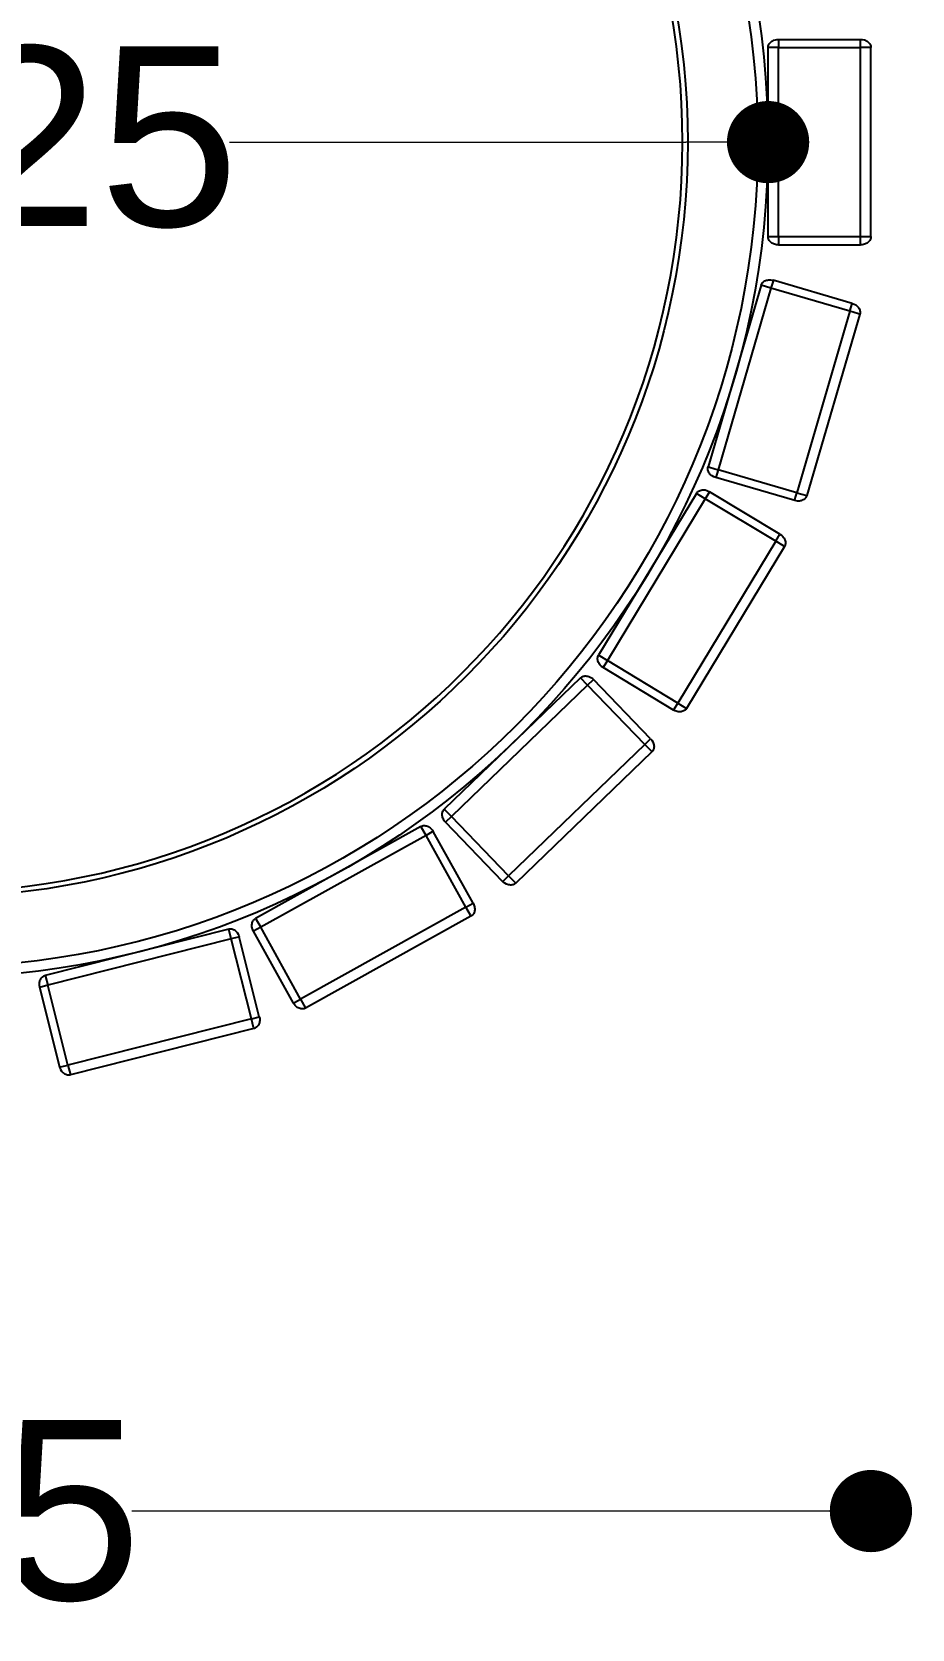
# Model space of a CAD drawing. Header units: millimetres. Extents: x 11868 to 14334, y 16216 to 19238.
# Drawn here: x 12487.4 to 12658.5, y 17798.6 to 18109.5 of the extents above; entities that cross this region are included whole.
import ezdxf

# ---------------------------------------------------------------- set-up
doc = ezdxf.new("R2010")
doc.units = ezdxf.units.MM
doc.header["$LTSCALE"] = 3
doc.styles.get("Standard").update_dxf_attribs({"font": 'arial.ttf'})
doc.dimstyles.new('MATEUSZ', dxfattribs={"dimtxt": 35, "dimasz": 16, "dimexe": 0.18, "dimexo": 0.0625, "dimgap": 0.09, "dimtad": 0, "dimdec": 0, "dimdsep": 46, "dimtxsty": 'Standard', "dimblk": 'DOT', "dimcen": 0.09, "dimse1": 1, "dimse2": 1, "dimadec": 0, "dimazin": 0, "dimtfac": 1, "dimtdec": 0, "dimtofl": 0, "dimtmove": 0, "dimatfit": 3, "dimfxl": 1, "dimtolj": 1, "dimtzin": 0, "dimlwd": 9, "dimlwe": 9, "dimarcsym": 0})

# ---------------------------------------------------------------- blocks, each defined once
blk = doc.blocks.new('_Dot')
at = {"color": 0, "linetype": 'ByBlock', "lineweight": -2}
blk.add_line((-0.5, 0), (-1, 0), dxfattribs=at)
at = {"color": 0, "linetype": 'ByBlock', "const_width": 0.5}
blk.add_lwpolyline([(-0.25, 0, 1), (0.25, 0, 1)], format="xyb", close=True, dxfattribs=at)
blk = doc.blocks.new('*D29')
at = {"color": 0, "lineweight": 9, "transparency": 16777216}
for p, q in [((12301.26, 17821.58), (12429.02, 17821.58)), ((12634.54, 17821.58), (12506.77, 17821.58))]:
    blk.add_line(p, q, dxfattribs=at)
at = {"layer": 'Defpoints', "color": 0, "transparency": 16777216}
for p in [(12285.26, 18106.43), (12650.54, 18106.43), (12650.54, 17821.58)]:
    blk.add_point(p, dxfattribs=at)
at = {"color": 0, "lineweight": 9, "transparency": 16777216, "xscale": 16, "yscale": 16, "zscale": 16, "rotation": 180}
blk.add_blockref('_Dot', (12285.26, 17821.58), dxfattribs=at)
at = {"color": 0, "lineweight": 9, "transparency": 16777216, "xscale": 16, "yscale": 16, "zscale": 16}
blk.add_blockref('_Dot', (12650.54, 17821.58), dxfattribs=at)
at = {"color": 0, "transparency": 16777216, "insert": (12467.9, 17821.58), "char_height": 35, "attachment_point": 5}
blk.add_mtext('\\A1;365', dxfattribs=at)
blk = doc.blocks.new('*D31')
at = {"color": 0, "lineweight": 9, "transparency": 16777216}
blk.add_line((12525.82, 18088.03), (12614.54, 18088.03), dxfattribs=at)
at = {"layer": 'Defpoints', "color": 0, "transparency": 16777216}
for p in [(12305.26, 18088.03), (12630.54, 18088.03)]:
    blk.add_point(p, dxfattribs=at)
at = {"color": 0, "lineweight": 9, "transparency": 16777216, "xscale": 16, "yscale": 16, "zscale": 16}
blk.add_blockref('_Dot', (12630.54, 18088.03), dxfattribs=at)
at = {"color": 0, "transparency": 16777216, "insert": (12467.9, 18088.03), "char_height": 35, "attachment_point": 5}
blk.add_mtext('\\A1;∅325', dxfattribs=at)

msp = doc.modelspace()

# ---------------------------------------------------------------- linework, layer by layer
for p, q in [((12632.54, 18108.03), (12648.54, 18108.03)), ((12630.54, 18069.63), (12630.54, 18106.43)), ((12632.54, 18106.43), (12648.54, 18106.43)), ((12632.54, 18069.63), (12632.54, 18106.43)), ((12648.54, 18069.63), (12648.54, 18106.43)), ((12650.54, 18069.63), (12650.54, 18106.43)), ((12632.54, 18069.63), (12648.54, 18069.63)), ((12632.54, 18068.03), (12648.54, 18068.03)), ((12646.91, 18056.65), (12631.55, 18061.13)), ((12629.18, 18060.16), (12618.88, 18024.83)), ((12631.1, 18059.6), (12620.8, 18024.27)), ((12646.46, 18055.12), (12631.1, 18059.6)), ((12646.46, 18055.12), (12636.16, 18019.79)), ((12648.38, 18054.56), (12638.08, 18019.23)), ((12636.16, 18019.79), (12620.8, 18024.27)), ((12635.71, 18018.25), (12620.35, 18022.73)), ((12616.61, 18019.66), (12597.58, 17988.16)), ((12618.32, 18018.62), (12599.29, 17987.13)), ((12632.02, 18010.35), (12618.32, 18018.62)), ((12632.84, 18011.72), (12619.15, 18019.99)), ((12632.02, 18010.35), (12612.98, 17978.85)), ((12633.73, 18009.31), (12614.69, 17977.82)), ((12612.98, 17978.85), (12599.29, 17987.13)), ((12594.06, 17983.75), (12567.57, 17958.2)), ((12607.7, 17971.91), (12596.6, 17983.42)), ((12612.15, 17977.48), (12598.46, 17985.76)), ((12595.44, 17982.31), (12568.96, 17956.76)), ((12606.55, 17970.8), (12595.44, 17982.31)), ((12606.55, 17970.8), (12580.07, 17945.25)), ((12607.94, 17969.36), (12581.45, 17943.81)), ((12578.91, 17944.14), (12567.81, 17955.65)), ((12580.07, 17945.25), (12568.96, 17956.76)), ((12563.03, 17954.84), (12530.87, 17936.95)), ((12564.01, 17953.09), (12531.85, 17935.21)), ((12571.78, 17939.11), (12564.01, 17953.09)), ((12573.18, 17939.89), (12565.4, 17953.87)), ((12571.78, 17939.11), (12539.62, 17921.22)), ((12572.75, 17937.36), (12540.59, 17919.48)), ((12525.63, 17934.87), (12489.95, 17925.85)), ((12531.59, 17917.81), (12527.67, 17933.33)), ((12538.22, 17920.45), (12530.45, 17934.43)), ((12539.62, 17921.22), (12531.85, 17935.21)), ((12526.12, 17932.93), (12490.44, 17923.91)), ((12530.04, 17917.42), (12526.12, 17932.93)), ((12492.81, 17908), (12488.89, 17923.52)), ((12494.37, 17908.4), (12490.44, 17923.91)), ((12530.04, 17917.42), (12494.37, 17908.4)), ((12530.53, 17915.48), (12494.86, 17906.46))]:
    msp.add_line(p, q)
for points in [[(12630.54, 18106.43, 0), (12630.54, 18106.58, 0), (12630.57, 18106.72, 0), (12630.61, 18106.87, 0), (12630.68, 18107.02, 0), (12630.76, 18107.17, 0), (12630.86, 18107.31, 0), (12630.98, 18107.44, 0), (12631.12, 18107.56, 0), (12631.28, 18107.67, 0), (12631.44, 18107.77, 0), (12631.62, 18107.85, 0), (12631.99, 18107.97, 0), (12632.27, 18108.02, 0), (12632.54, 18108.03, 0)], [(12632.54, 18108.03, 0), (12632.54, 18108.03, 0), (12632.54, 18108.03, 0), (12632.54, 18108.03, 0), (12632.54, 18108.03, 0), (12632.54, 18108.03, 0), (12632.54, 18108.03, 0), (12632.54, 18108.03, 0), (12632.54, 18108.03, 0), (12632.54, 18108.03, 0), (12632.54, 18108.03, 0), (12632.54, 18108.03, 0), (12632.54, 18108.03, 0), (12632.54, 18108.03, 0), (12632.54, 18108.02, 0), (12632.54, 18107.98, 0), (12632.54, 18107.83, 0), (12632.54, 18106.43, 0)], [(12648.54, 18108.03, 0), (12648.9, 18108, 0), (12649.27, 18107.92, 0), (12649.46, 18107.85, 0), (12649.63, 18107.77, 0), (12649.8, 18107.67, 0), (12649.95, 18107.56, 0), (12650.09, 18107.44, 0), (12650.21, 18107.31, 0), (12650.31, 18107.17, 0), (12650.4, 18107.02, 0), (12650.46, 18106.87, 0), (12650.5, 18106.72, 0), (12650.53, 18106.58, 0), (12650.54, 18106.43, 0)], [(12648.54, 18106.43, 0), (12648.54, 18108.03, 0)], [(12632.54, 18106.43, 0), (12630.54, 18106.43, 0)], [(12650.54, 18106.43, 0), (12650.54, 18106.43, 0), (12650.54, 18106.43, 0), (12650.54, 18106.43, 0), (12650.54, 18106.43, 0), (12650.54, 18106.43, 0), (12650.54, 18106.43, 0), (12650.54, 18106.43, 0), (12650.54, 18106.43, 0), (12650.54, 18106.43, 0), (12650.54, 18106.43, 0), (12650.54, 18106.43, 0), (12650.54, 18106.43, 0), (12650.53, 18106.43, 0), (12650.52, 18106.43, 0), (12650.48, 18106.43, 0), (12650.29, 18106.43, 0), (12648.54, 18106.43, 0)], [(12632.54, 18068.03, 0), (12632.17, 18068.06, 0), (12631.8, 18068.14, 0), (12631.62, 18068.21, 0), (12631.44, 18068.29, 0), (12631.28, 18068.39, 0), (12631.12, 18068.5, 0), (12630.98, 18068.62, 0), (12630.86, 18068.76, 0), (12630.76, 18068.9, 0), (12630.68, 18069.04, 0), (12630.61, 18069.19, 0), (12630.57, 18069.34, 0), (12630.54, 18069.49, 0), (12630.54, 18069.63, 0)], [(12630.54, 18069.63, 0), (12630.54, 18069.63, 0), (12630.54, 18069.63, 0), (12630.54, 18069.63, 0), (12630.54, 18069.63, 0), (12630.54, 18069.63, 0), (12630.54, 18069.63, 0), (12630.54, 18069.63, 0), (12630.54, 18069.63, 0), (12630.54, 18069.63, 0), (12630.54, 18069.63, 0), (12630.54, 18069.63, 0), (12630.54, 18069.63, 0), (12630.55, 18069.63, 0), (12630.6, 18069.63, 0), (12630.78, 18069.63, 0), (12632.54, 18069.63, 0)], [(12632.54, 18069.63, 0), (12632.54, 18068.03, 0)], [(12648.54, 18068.03, 0), (12648.54, 18068.03, 0), (12648.54, 18068.03, 0), (12648.54, 18068.03, 0), (12648.54, 18068.03, 0), (12648.54, 18068.03, 0), (12648.54, 18068.03, 0), (12648.54, 18068.03, 0), (12648.54, 18068.03, 0), (12648.54, 18068.03, 0), (12648.54, 18068.03, 0), (12648.54, 18068.03, 0), (12648.54, 18068.03, 0), (12648.54, 18068.03, 0), (12648.54, 18068.04, 0), (12648.54, 18068.08, 0), (12648.54, 18068.23, 0), (12648.54, 18069.63, 0)], [(12650.54, 18069.63, 0), (12650.53, 18069.49, 0), (12650.5, 18069.34, 0), (12650.46, 18069.19, 0), (12650.4, 18069.04, 0), (12650.31, 18068.9, 0), (12650.21, 18068.76, 0), (12650.09, 18068.62, 0), (12649.95, 18068.5, 0), (12649.8, 18068.39, 0), (12649.63, 18068.29, 0), (12649.46, 18068.21, 0), (12649.09, 18068.09, 0), (12648.81, 18068.05, 0), (12648.54, 18068.03, 0)], [(12648.54, 18069.63, 0), (12650.54, 18069.63, 0)], [(12629.18, 18060.16, 0), (12629.23, 18060.29, 0), (12629.3, 18060.43, 0), (12629.38, 18060.56, 0), (12629.48, 18060.68, 0), (12629.6, 18060.8, 0), (12629.74, 18060.91, 0), (12629.89, 18061, 0), (12630.06, 18061.08, 0), (12630.24, 18061.14, 0), (12630.43, 18061.19, 0), (12630.62, 18061.22, 0), (12631.01, 18061.23, 0), (12631.29, 18061.19, 0), (12631.55, 18061.13, 0)], [(12631.55, 18061.13, 0), (12631.55, 18061.13, 0), (12631.55, 18061.13, 0), (12631.55, 18061.13, 0), (12631.55, 18061.13, 0), (12631.55, 18061.13, 0), (12631.55, 18061.13, 0), (12631.55, 18061.13, 0), (12631.55, 18061.13, 0), (12631.55, 18061.13, 0), (12631.55, 18061.13, 0), (12631.55, 18061.13, 0), (12631.55, 18061.13, 0), (12631.55, 18061.13, 0), (12631.55, 18061.12, 0), (12631.54, 18061.09, 0), (12631.5, 18060.94, 0), (12631.1, 18059.6, 0)], [(12631.1, 18059.6, 0), (12629.18, 18060.16, 0)], [(12646.46, 18055.12, 0), (12646.91, 18056.65, 0)], [(12648.38, 18054.56, 0), (12648.38, 18054.56, 0), (12648.38, 18054.56, 0), (12648.38, 18054.56, 0), (12648.38, 18054.56, 0), (12648.38, 18054.56, 0), (12648.38, 18054.56, 0), (12648.38, 18054.56, 0), (12648.38, 18054.56, 0), (12648.38, 18054.56, 0), (12648.38, 18054.56, 0), (12648.38, 18054.56, 0), (12648.38, 18054.56, 0), (12648.38, 18054.56, 0), (12648.37, 18054.56, 0), (12648.33, 18054.57, 0), (12648.15, 18054.62, 0), (12646.46, 18055.12, 0)], [(12646.91, 18056.65, 0), (12647.25, 18056.52, 0), (12647.59, 18056.34, 0), (12647.74, 18056.22, 0), (12647.89, 18056.09, 0), (12648.02, 18055.96, 0), (12648.14, 18055.81, 0), (12648.24, 18055.65, 0), (12648.32, 18055.49, 0), (12648.37, 18055.32, 0), (12648.41, 18055.16, 0), (12648.43, 18055, 0), (12648.43, 18054.84, 0), (12648.42, 18054.7, 0), (12648.38, 18054.56, 0)], [(12620.35, 18022.73, 0), (12620.01, 18022.86, 0), (12619.68, 18023.05, 0), (12619.52, 18023.16, 0), (12619.37, 18023.29, 0), (12619.24, 18023.43, 0), (12619.12, 18023.58, 0), (12619.03, 18023.73, 0), (12618.95, 18023.9, 0), (12618.89, 18024.06, 0), (12618.85, 18024.22, 0), (12618.83, 18024.38, 0), (12618.83, 18024.54, 0), (12618.85, 18024.69, 0), (12618.88, 18024.83, 0)], [(12618.88, 18024.83, 0), (12618.88, 18024.83, 0), (12618.88, 18024.83, 0), (12618.88, 18024.83, 0), (12618.88, 18024.83, 0), (12618.88, 18024.83, 0), (12618.88, 18024.83, 0), (12618.88, 18024.83, 0), (12618.88, 18024.83, 0), (12618.88, 18024.83, 0), (12618.88, 18024.83, 0), (12618.88, 18024.83, 0), (12618.88, 18024.83, 0), (12618.88, 18024.83, 0), (12618.89, 18024.82, 0), (12618.94, 18024.81, 0), (12619.12, 18024.76, 0), (12620.8, 18024.27, 0)], [(12620.8, 18024.27, 0), (12620.35, 18022.73, 0)], [(12616.61, 18019.66, 0), (12616.69, 18019.78, 0), (12616.79, 18019.89, 0), (12616.9, 18020, 0), (12617.03, 18020.09, 0), (12617.18, 18020.17, 0), (12617.34, 18020.24, 0), (12617.51, 18020.29, 0), (12617.7, 18020.32, 0), (12617.89, 18020.34, 0), (12618.08, 18020.34, 0), (12618.27, 18020.32, 0), (12618.65, 18020.23, 0), (12618.91, 18020.12, 0), (12619.15, 18019.99, 0)], [(12618.32, 18018.62, 0), (12616.61, 18019.66, 0)], [(12619.15, 18019.99, 0), (12619.15, 18019.99, 0), (12619.15, 18019.99, 0), (12619.15, 18019.99, 0), (12619.15, 18019.99, 0), (12619.15, 18019.99, 0), (12619.15, 18019.99, 0), (12619.15, 18019.99, 0), (12619.15, 18019.99, 0), (12619.15, 18019.99, 0), (12619.15, 18019.99, 0), (12619.15, 18019.99, 0), (12619.15, 18019.99, 0), (12619.15, 18019.99, 0), (12619.14, 18019.98, 0), (12619.12, 18019.95, 0), (12619.05, 18019.83, 0), (12618.32, 18018.62, 0)], [(12635.71, 18018.25, 0), (12635.71, 18018.25, 0), (12635.71, 18018.25, 0), (12635.71, 18018.25, 0), (12635.71, 18018.25, 0), (12635.71, 18018.25, 0), (12635.71, 18018.25, 0), (12635.71, 18018.25, 0), (12635.71, 18018.25, 0), (12635.71, 18018.25, 0), (12635.71, 18018.25, 0), (12635.71, 18018.25, 0), (12635.71, 18018.25, 0), (12635.71, 18018.25, 0), (12635.71, 18018.26, 0), (12635.72, 18018.3, 0), (12635.77, 18018.44, 0), (12636.16, 18019.79, 0)], [(12638.08, 18019.23, 0), (12638.03, 18019.09, 0), (12637.97, 18018.96, 0), (12637.88, 18018.83, 0), (12637.78, 18018.7, 0), (12637.66, 18018.58, 0), (12637.52, 18018.48, 0), (12637.37, 18018.38, 0), (12637.2, 18018.31, 0), (12637.02, 18018.24, 0), (12636.83, 18018.2, 0), (12636.64, 18018.17, 0), (12636.26, 18018.16, 0), (12635.98, 18018.19, 0), (12635.71, 18018.25, 0)], [(12636.16, 18019.79, 0), (12638.08, 18019.23, 0)], [(12632.02, 18010.35, 0), (12632.84, 18011.72, 0)], [(12632.84, 18011.72, 0), (12633.14, 18011.51, 0), (12633.41, 18011.24, 0), (12633.54, 18011.09, 0), (12633.64, 18010.93, 0), (12633.74, 18010.76, 0), (12633.81, 18010.59, 0), (12633.87, 18010.41, 0), (12633.9, 18010.23, 0), (12633.92, 18010.06, 0), (12633.91, 18009.89, 0), (12633.89, 18009.73, 0), (12633.85, 18009.58, 0), (12633.79, 18009.44, 0), (12633.73, 18009.31, 0)], [(12633.73, 18009.31, 0), (12633.73, 18009.31, 0), (12633.73, 18009.31, 0), (12633.73, 18009.31, 0), (12633.73, 18009.31, 0), (12633.73, 18009.31, 0), (12633.73, 18009.31, 0), (12633.73, 18009.31, 0), (12633.73, 18009.31, 0), (12633.73, 18009.31, 0), (12633.73, 18009.31, 0), (12633.73, 18009.31, 0), (12633.73, 18009.32, 0), (12633.72, 18009.32, 0), (12633.71, 18009.32, 0), (12633.68, 18009.34, 0), (12633.52, 18009.44, 0), (12632.02, 18010.35, 0)], [(12598.46, 17985.76, 0), (12598.16, 17985.97, 0), (12597.89, 17986.24, 0), (12597.77, 17986.39, 0), (12597.66, 17986.55, 0), (12597.57, 17986.72, 0), (12597.49, 17986.89, 0), (12597.44, 17987.07, 0), (12597.4, 17987.25, 0), (12597.39, 17987.42, 0), (12597.39, 17987.59, 0), (12597.41, 17987.75, 0), (12597.45, 17987.9, 0), (12597.51, 17988.04, 0), (12597.58, 17988.16, 0)], [(12597.58, 17988.16, 0), (12597.58, 17988.16, 0), (12597.58, 17988.16, 0), (12597.58, 17988.16, 0), (12597.58, 17988.16, 0), (12597.58, 17988.16, 0), (12597.58, 17988.16, 0), (12597.58, 17988.16, 0), (12597.58, 17988.16, 0), (12597.58, 17988.16, 0), (12597.58, 17988.16, 0), (12597.58, 17988.16, 0), (12597.58, 17988.16, 0), (12597.59, 17988.16, 0), (12597.63, 17988.13, 0), (12597.79, 17988.04, 0), (12599.29, 17987.13, 0)], [(12599.29, 17987.13, 0), (12598.46, 17985.76, 0)], [(12594.06, 17983.75, 0), (12594.16, 17983.84, 0), (12594.29, 17983.93, 0), (12594.43, 17984, 0), (12594.58, 17984.06, 0), (12594.74, 17984.1, 0), (12594.91, 17984.12, 0), (12595.09, 17984.13, 0), (12595.28, 17984.11, 0), (12595.46, 17984.08, 0), (12595.65, 17984.03, 0), (12595.83, 17983.96, 0), (12596.17, 17983.78, 0), (12596.4, 17983.61, 0), (12596.6, 17983.42, 0)], [(12595.44, 17982.31, 0), (12594.06, 17983.75, 0)], [(12596.6, 17983.42, 0), (12596.6, 17983.42, 0), (12596.6, 17983.42, 0), (12596.6, 17983.42, 0), (12596.6, 17983.42, 0), (12596.6, 17983.42, 0), (12596.6, 17983.42, 0), (12596.6, 17983.42, 0), (12596.6, 17983.42, 0), (12596.6, 17983.42, 0), (12596.6, 17983.42, 0), (12596.6, 17983.42, 0), (12596.59, 17983.42, 0), (12596.59, 17983.42, 0), (12596.59, 17983.41, 0), (12596.56, 17983.39, 0), (12596.45, 17983.29, 0), (12595.44, 17982.31, 0)], [(12568.82, 17982.53, 0), (12569.3, 17983, 0)], [(12612.15, 17977.48, 0), (12612.15, 17977.48, 0), (12612.15, 17977.48, 0), (12612.15, 17977.48, 0), (12612.15, 17977.48, 0), (12612.15, 17977.48, 0), (12612.15, 17977.48, 0), (12612.15, 17977.48, 0), (12612.15, 17977.48, 0), (12612.15, 17977.48, 0), (12612.15, 17977.48, 0), (12612.15, 17977.48, 0), (12612.15, 17977.48, 0), (12612.16, 17977.49, 0), (12612.16, 17977.49, 0), (12612.18, 17977.52, 0), (12612.26, 17977.65, 0), (12612.98, 17978.85, 0)], [(12614.69, 17977.82, 0), (12614.61, 17977.7, 0), (12614.51, 17977.59, 0), (12614.4, 17977.48, 0), (12614.27, 17977.39, 0), (12614.12, 17977.31, 0), (12613.96, 17977.24, 0), (12613.79, 17977.19, 0), (12613.61, 17977.15, 0), (12613.42, 17977.14, 0), (12613.23, 17977.14, 0), (12613.03, 17977.16, 0), (12612.66, 17977.25, 0), (12612.39, 17977.36, 0), (12612.15, 17977.48, 0)], [(12612.98, 17978.85, 0), (12614.69, 17977.82, 0)], [(12606.55, 17970.8, 0), (12607.7, 17971.91, 0)], [(12607.94, 17969.36, 0), (12607.94, 17969.36, 0), (12607.94, 17969.36, 0), (12607.94, 17969.36, 0), (12607.94, 17969.36, 0), (12607.94, 17969.36, 0), (12607.94, 17969.36, 0), (12607.94, 17969.36, 0), (12607.94, 17969.36, 0), (12607.94, 17969.36, 0), (12607.94, 17969.36, 0), (12607.94, 17969.36, 0), (12607.94, 17969.36, 0), (12607.94, 17969.36, 0), (12607.93, 17969.37, 0), (12607.9, 17969.4, 0), (12607.77, 17969.53, 0), (12606.55, 17970.8, 0)], [(12607.7, 17971.91, 0), (12607.94, 17971.63, 0), (12608.13, 17971.3, 0), (12608.21, 17971.12, 0), (12608.28, 17970.94, 0), (12608.32, 17970.75, 0), (12608.35, 17970.56, 0), (12608.36, 17970.38, 0), (12608.34, 17970.2, 0), (12608.31, 17970.03, 0), (12608.27, 17969.87, 0), (12608.2, 17969.72, 0), (12608.13, 17969.58, 0), (12608.04, 17969.46, 0), (12607.94, 17969.36, 0)], [(12567.81, 17955.65, 0), (12567.57, 17955.93, 0), (12567.38, 17956.26, 0), (12567.3, 17956.44, 0), (12567.23, 17956.62, 0), (12567.19, 17956.81, 0), (12567.16, 17956.99, 0), (12567.15, 17957.18, 0), (12567.17, 17957.36, 0), (12567.2, 17957.53, 0), (12567.24, 17957.69, 0), (12567.31, 17957.84, 0), (12567.38, 17957.98, 0), (12567.47, 17958.1, 0), (12567.57, 17958.2, 0)], [(12567.57, 17958.2, 0), (12567.57, 17958.2, 0), (12567.57, 17958.2, 0), (12567.57, 17958.2, 0), (12567.57, 17958.2, 0), (12567.57, 17958.2, 0), (12567.57, 17958.2, 0), (12567.57, 17958.2, 0), (12567.57, 17958.2, 0), (12567.57, 17958.2, 0), (12567.57, 17958.2, 0), (12567.57, 17958.2, 0), (12567.57, 17958.2, 0), (12567.58, 17958.19, 0), (12567.61, 17958.16, 0), (12567.74, 17958.02, 0), (12568.96, 17956.76, 0)], [(12568.96, 17956.76, 0), (12567.81, 17955.65, 0)], [(12563.03, 17954.84, 0), (12563.16, 17954.9, 0), (12563.3, 17954.95, 0), (12563.46, 17954.99, 0), (12563.62, 17955.01, 0), (12563.78, 17955, 0), (12563.96, 17954.98, 0), (12564.13, 17954.94, 0), (12564.31, 17954.88, 0), (12564.48, 17954.8, 0), (12564.64, 17954.7, 0), (12564.8, 17954.59, 0), (12565.08, 17954.32, 0), (12565.26, 17954.1, 0), (12565.4, 17953.87, 0)], [(12564.01, 17953.09, 0), (12563.03, 17954.84, 0)], [(12565.4, 17953.87, 0), (12565.4, 17953.87, 0), (12565.4, 17953.87, 0), (12565.4, 17953.87, 0), (12565.4, 17953.87, 0), (12565.4, 17953.87, 0), (12565.4, 17953.87, 0), (12565.4, 17953.87, 0), (12565.4, 17953.87, 0), (12565.4, 17953.87, 0), (12565.4, 17953.87, 0), (12565.4, 17953.87, 0), (12565.4, 17953.87, 0), (12565.4, 17953.87, 0), (12565.39, 17953.87, 0), (12565.36, 17953.85, 0), (12565.23, 17953.78, 0), (12564.01, 17953.09, 0)], [(12578.91, 17944.14, 0), (12578.91, 17944.14, 0), (12578.91, 17944.14, 0), (12578.91, 17944.14, 0), (12578.91, 17944.14, 0), (12578.91, 17944.14, 0), (12578.91, 17944.14, 0), (12578.91, 17944.14, 0), (12578.91, 17944.14, 0), (12578.91, 17944.14, 0), (12578.91, 17944.14, 0), (12578.91, 17944.14, 0), (12578.92, 17944.14, 0), (12578.92, 17944.14, 0), (12578.92, 17944.14, 0), (12578.95, 17944.17, 0), (12579.06, 17944.27, 0), (12580.07, 17945.25, 0)], [(12581.45, 17943.81, 0), (12581.35, 17943.71, 0), (12581.22, 17943.63, 0), (12581.08, 17943.56, 0), (12580.93, 17943.5, 0), (12580.77, 17943.46, 0), (12580.6, 17943.43, 0), (12580.42, 17943.43, 0), (12580.23, 17943.44, 0), (12580.05, 17943.48, 0), (12579.86, 17943.53, 0), (12579.68, 17943.6, 0), (12579.34, 17943.78, 0), (12579.11, 17943.95, 0), (12578.91, 17944.14, 0)], [(12580.07, 17945.25, 0), (12581.45, 17943.81, 0)], [(12571.78, 17939.11, 0), (12573.18, 17939.89, 0)], [(12573.18, 17939.89, 0), (12573.33, 17939.56, 0), (12573.44, 17939.19, 0), (12573.47, 17939, 0), (12573.49, 17938.81, 0), (12573.48, 17938.61, 0), (12573.46, 17938.43, 0), (12573.42, 17938.24, 0), (12573.36, 17938.07, 0), (12573.29, 17937.92, 0), (12573.2, 17937.77, 0), (12573.1, 17937.65, 0), (12572.99, 17937.53, 0), (12572.88, 17937.44, 0), (12572.75, 17937.36, 0)], [(12530.45, 17934.43, 0), (12530.29, 17934.76, 0), (12530.19, 17935.13, 0), (12530.16, 17935.32, 0), (12530.14, 17935.51, 0), (12530.15, 17935.7, 0), (12530.17, 17935.89, 0), (12530.21, 17936.07, 0), (12530.27, 17936.24, 0), (12530.34, 17936.4, 0), (12530.43, 17936.55, 0), (12530.53, 17936.67, 0), (12530.64, 17936.78, 0), (12530.75, 17936.88, 0), (12530.87, 17936.95, 0)], [(12530.87, 17936.95, 0), (12530.87, 17936.95, 0), (12530.87, 17936.95, 0), (12530.87, 17936.95, 0), (12530.87, 17936.95, 0), (12530.87, 17936.95, 0), (12530.87, 17936.95, 0), (12530.87, 17936.95, 0), (12530.87, 17936.95, 0), (12530.87, 17936.95, 0), (12530.87, 17936.95, 0), (12530.87, 17936.95, 0), (12530.87, 17936.95, 0), (12530.87, 17936.95, 0), (12530.88, 17936.94, 0), (12530.9, 17936.9, 0), (12530.99, 17936.74, 0), (12531.85, 17935.21, 0)], [(12572.75, 17937.36, 0), (12572.75, 17937.36, 0), (12572.75, 17937.36, 0), (12572.75, 17937.36, 0), (12572.75, 17937.36, 0), (12572.75, 17937.36, 0), (12572.75, 17937.36, 0), (12572.75, 17937.36, 0), (12572.75, 17937.36, 0), (12572.75, 17937.36, 0), (12572.75, 17937.36, 0), (12572.75, 17937.36, 0), (12572.75, 17937.36, 0), (12572.75, 17937.37, 0), (12572.75, 17937.38, 0), (12572.73, 17937.41, 0), (12572.64, 17937.58, 0), (12571.78, 17939.11, 0)], [(12525.63, 17934.87, 0), (12525.77, 17934.9, 0), (12525.92, 17934.91, 0), (12526.07, 17934.91, 0), (12526.23, 17934.88, 0), (12526.39, 17934.84, 0), (12526.55, 17934.77, 0), (12526.71, 17934.69, 0), (12526.87, 17934.58, 0), (12527.01, 17934.46, 0), (12527.15, 17934.32, 0), (12527.27, 17934.17, 0), (12527.47, 17933.84, 0), (12527.59, 17933.59, 0), (12527.67, 17933.33, 0)], [(12526.12, 17932.93, 0), (12525.63, 17934.87, 0)], [(12527.67, 17933.33, 0), (12527.67, 17933.33, 0), (12527.67, 17933.33, 0), (12527.67, 17933.33, 0), (12527.67, 17933.33, 0), (12527.67, 17933.33, 0), (12527.67, 17933.33, 0), (12527.67, 17933.33, 0), (12527.67, 17933.33, 0), (12527.67, 17933.33, 0), (12527.67, 17933.33, 0), (12527.67, 17933.33, 0), (12527.67, 17933.33, 0), (12527.67, 17933.33, 0), (12527.66, 17933.32, 0), (12527.62, 17933.31, 0), (12527.48, 17933.28, 0), (12526.12, 17932.93, 0)], [(12531.85, 17935.21, 0), (12530.45, 17934.43, 0)], [(12488.89, 17923.52, 0), (12488.83, 17923.87, 0), (12488.82, 17924.26, 0), (12488.84, 17924.45, 0), (12488.87, 17924.64, 0), (12488.93, 17924.82, 0), (12489, 17925, 0), (12489.08, 17925.17, 0), (12489.18, 17925.32, 0), (12489.29, 17925.45, 0), (12489.41, 17925.57, 0), (12489.54, 17925.66, 0), (12489.68, 17925.74, 0), (12489.81, 17925.8, 0), (12489.95, 17925.85, 0)], [(12489.95, 17925.85, 0), (12489.95, 17925.85, 0), (12489.95, 17925.85, 0), (12489.95, 17925.85, 0), (12489.95, 17925.85, 0), (12489.95, 17925.85, 0), (12489.95, 17925.85, 0), (12489.95, 17925.85, 0), (12489.95, 17925.85, 0), (12489.95, 17925.85, 0), (12489.95, 17925.85, 0), (12489.95, 17925.85, 0), (12489.95, 17925.85, 0), (12489.95, 17925.84, 0), (12489.95, 17925.83, 0), (12489.96, 17925.79, 0), (12490.01, 17925.61, 0), (12490.44, 17923.91, 0)], [(12490.44, 17923.91, 0), (12488.89, 17923.52, 0)], [(12538.22, 17920.45, 0), (12538.22, 17920.45, 0), (12538.22, 17920.45, 0), (12538.22, 17920.45, 0), (12538.22, 17920.45, 0), (12538.22, 17920.45, 0), (12538.22, 17920.45, 0), (12538.22, 17920.45, 0), (12538.22, 17920.45, 0), (12538.22, 17920.45, 0), (12538.22, 17920.45, 0), (12538.23, 17920.45, 0), (12538.23, 17920.45, 0), (12538.23, 17920.45, 0), (12538.27, 17920.47, 0), (12538.4, 17920.54, 0), (12539.62, 17921.22, 0)], [(12539.62, 17921.22, 0), (12540.59, 17919.48, 0)], [(12530.04, 17917.42, 0), (12531.59, 17917.81, 0)], [(12531.59, 17917.81, 0), (12531.66, 17917.46, 0), (12531.66, 17917.07, 0), (12531.64, 17916.88, 0), (12531.61, 17916.69, 0), (12531.55, 17916.5, 0), (12531.48, 17916.33, 0), (12531.4, 17916.16, 0), (12531.3, 17916.01, 0), (12531.19, 17915.88, 0), (12531.07, 17915.76, 0), (12530.94, 17915.67, 0), (12530.81, 17915.59, 0), (12530.67, 17915.53, 0), (12530.53, 17915.48, 0)], [(12540.59, 17919.48, 0), (12540.47, 17919.41, 0), (12540.32, 17919.36, 0), (12540.17, 17919.33, 0), (12540.01, 17919.31, 0), (12539.84, 17919.31, 0), (12539.67, 17919.34, 0), (12539.5, 17919.38, 0), (12539.32, 17919.44, 0), (12539.15, 17919.52, 0), (12538.98, 17919.62, 0), (12538.83, 17919.73, 0), (12538.55, 17920, 0), (12538.37, 17920.22, 0), (12538.22, 17920.45, 0)], [(12530.53, 17915.48, 0), (12530.53, 17915.48, 0), (12530.53, 17915.48, 0), (12530.53, 17915.48, 0), (12530.53, 17915.48, 0), (12530.53, 17915.48, 0), (12530.53, 17915.48, 0), (12530.53, 17915.48, 0), (12530.53, 17915.48, 0), (12530.53, 17915.48, 0), (12530.53, 17915.48, 0), (12530.53, 17915.48, 0), (12530.53, 17915.48, 0), (12530.53, 17915.49, 0), (12530.53, 17915.5, 0), (12530.52, 17915.54, 0), (12530.47, 17915.72, 0), (12530.04, 17917.42, 0)], [(12492.81, 17908, 0), (12492.81, 17908, 0), (12492.81, 17908, 0), (12492.81, 17908, 0), (12492.81, 17908, 0), (12492.81, 17908, 0), (12492.81, 17908, 0), (12492.81, 17908, 0), (12492.81, 17908, 0), (12492.81, 17908, 0), (12492.81, 17908, 0), (12492.81, 17908, 0), (12492.81, 17908, 0), (12492.82, 17908, 0), (12492.82, 17908.01, 0), (12492.86, 17908.02, 0), (12493.01, 17908.05, 0), (12494.37, 17908.4, 0)], [(12494.86, 17906.46, 0), (12494.71, 17906.43, 0), (12494.57, 17906.42, 0), (12494.41, 17906.42, 0), (12494.25, 17906.45, 0), (12494.09, 17906.49, 0), (12493.93, 17906.56, 0), (12493.77, 17906.64, 0), (12493.62, 17906.75, 0), (12493.47, 17906.87, 0), (12493.34, 17907.01, 0), (12493.21, 17907.16, 0), (12493.01, 17907.49, 0), (12492.89, 17907.74, 0), (12492.81, 17908, 0)], [(12494.37, 17908.4, 0), (12494.86, 17906.46, 0)]]:
    msp.add_polyline3d(points)
for radius in [162.64, 160.64, 147]:
    msp.add_circle((12467.9, 18088.03), radius)
for start, end in [(0, 180), (180, 0)]:
    msp.add_arc((12467.9, 18088.03), 146, start, end)

# ---------------------------------------------------------------- dimensions: what is measured, and where the dimension line sits
dim = msp.add_diameter_dim_2p(p1=(12305.26, 18088.03), p2=(12630.54, 18088.03), dimstyle='MATEUSZ')
dim.commit()
dim.dimension.update_dxf_attribs({"geometry": '*D31', "text_midpoint": (12467.9, 18088.03), "dimtype": 163})
dim = msp.add_linear_dim(base=(12650.54, 17821.58), p1=(12285.26, 18106.43), p2=(12650.54, 18106.43), dimstyle='MATEUSZ')
dim.commit()
dim.dimension.update_dxf_attribs({"geometry": '*D29', "text_midpoint": (12467.9, 17821.58), "dimtype": 160})

doc.saveas('drawing.dxf')
